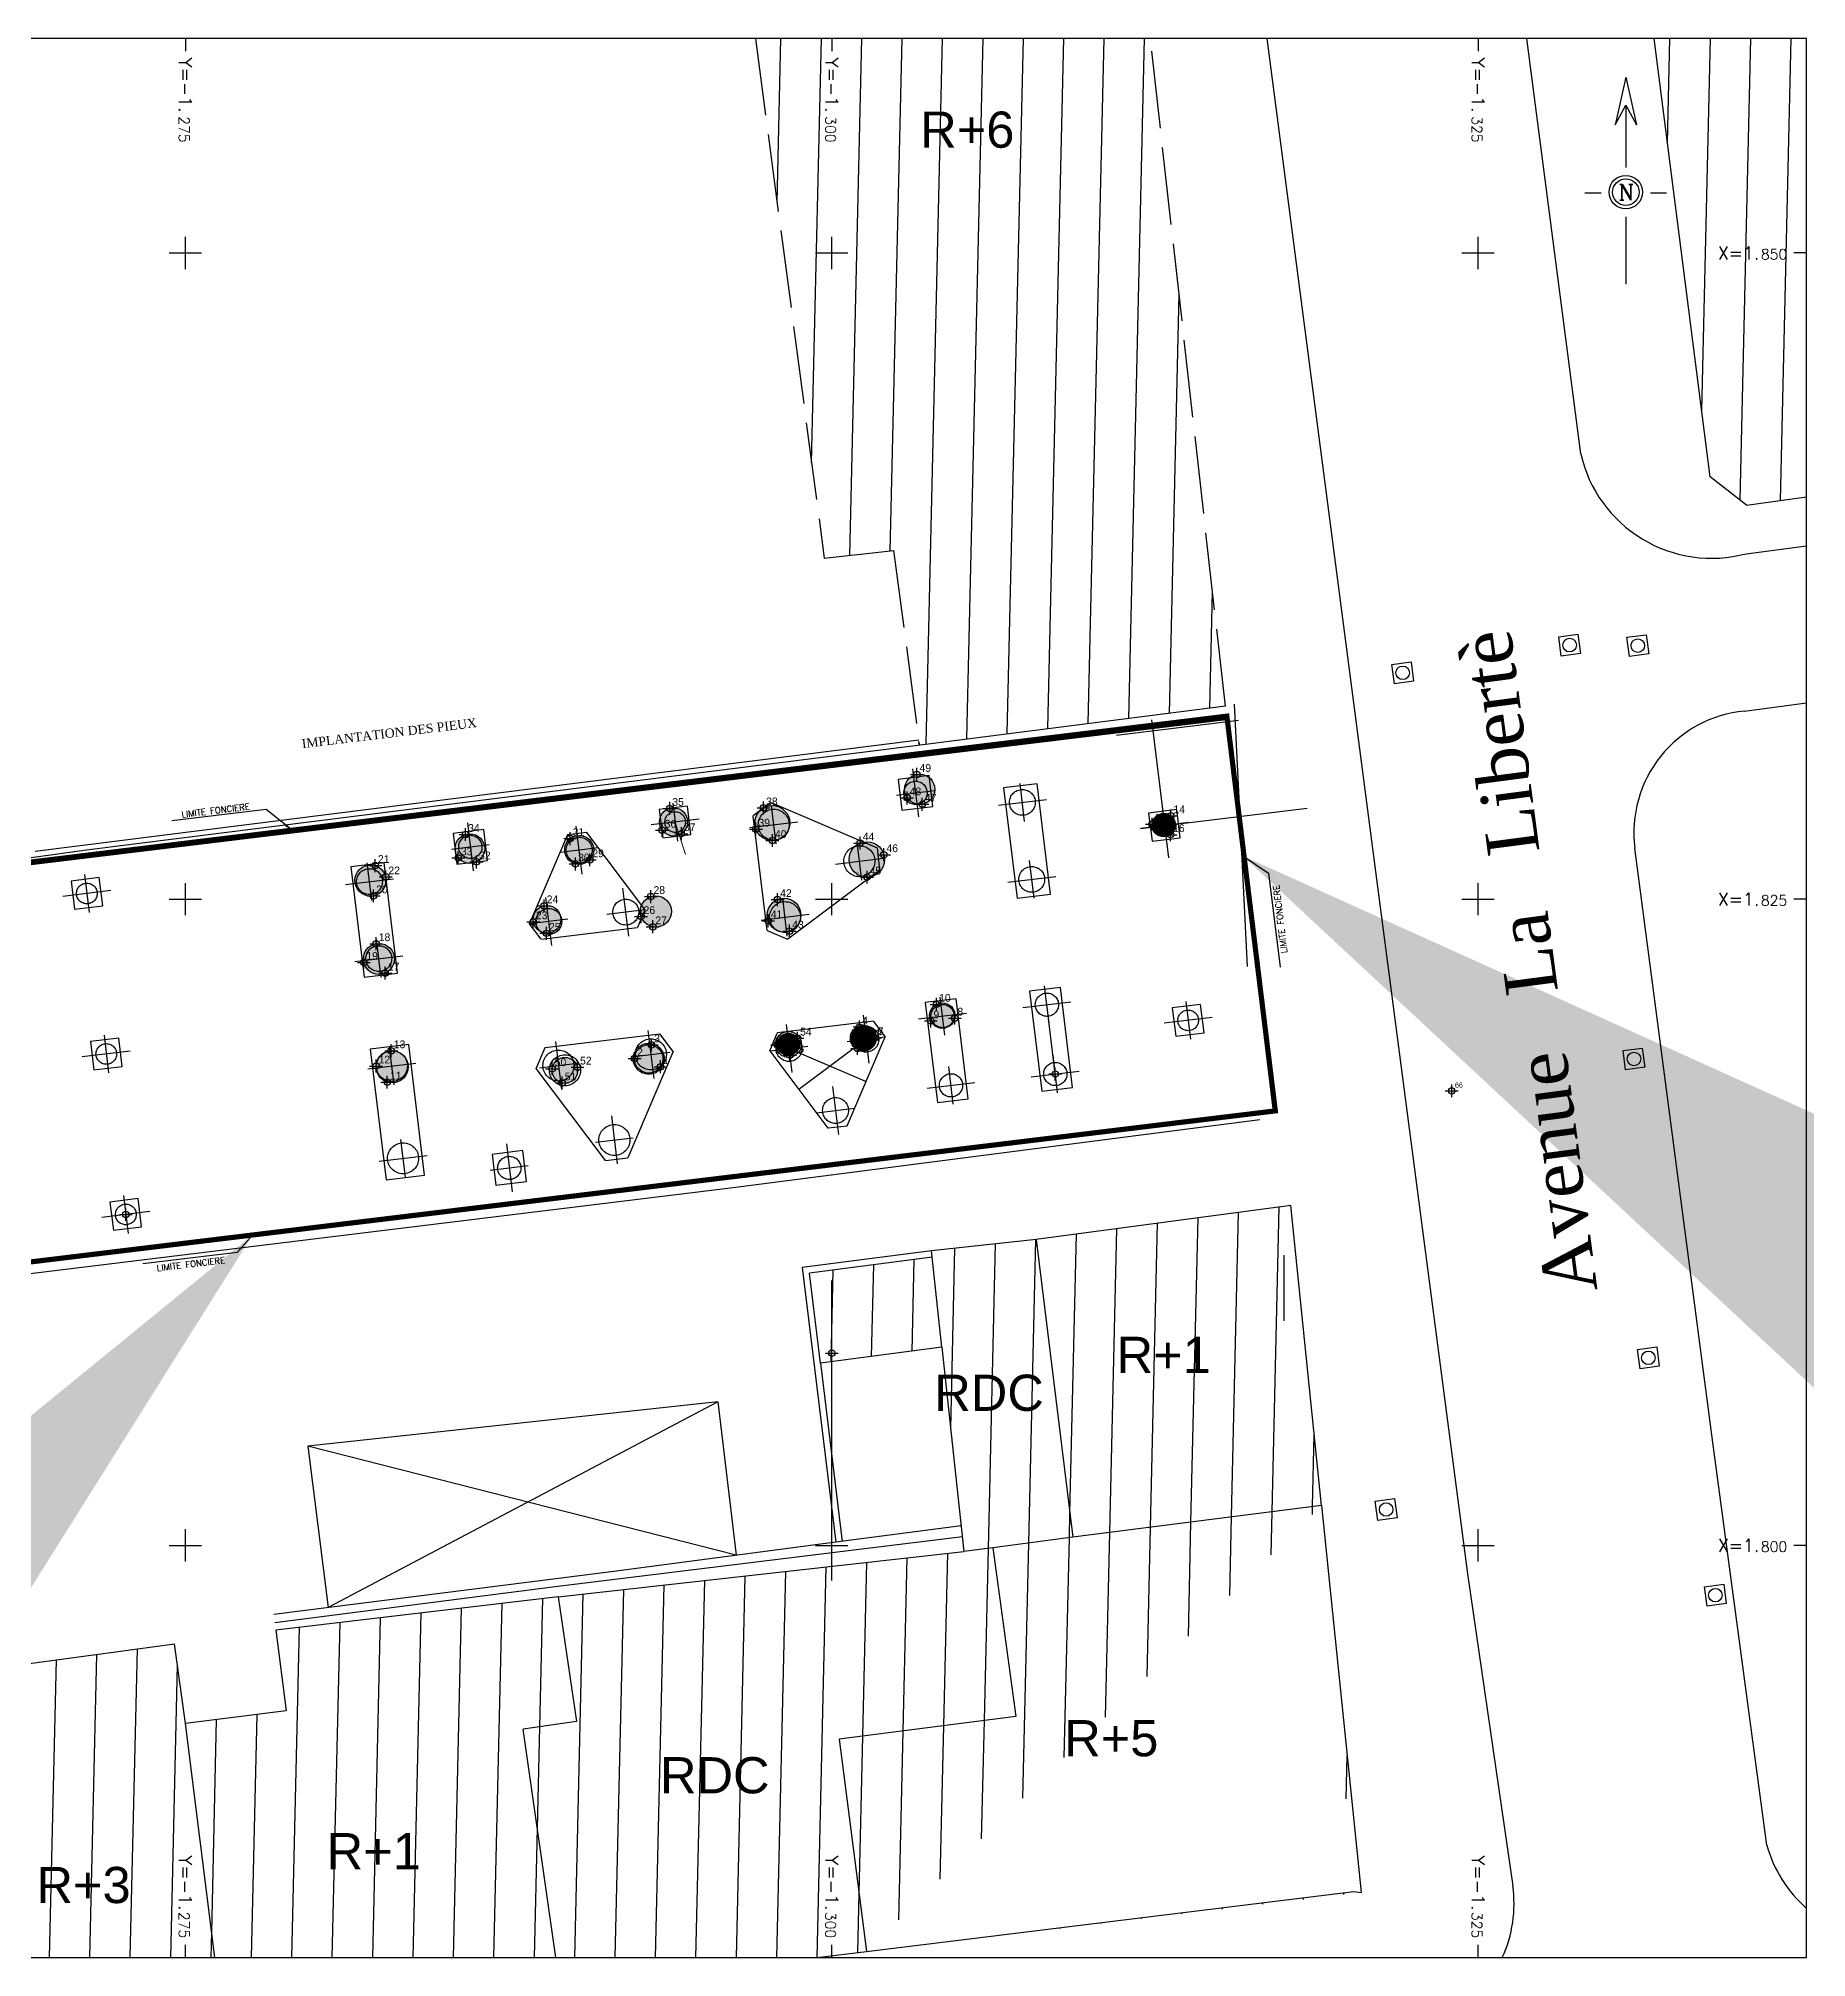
# Model space of a CAD drawing. Header units: millimetres. Extents: x 1233 to 1338, y 1776 to 1858.
# Drawn here: x 1269.3 to 1337.7, y 1784.1 to 1858.3 of the extents above; entities that cross this region are included whole.
import ezdxf
from ezdxf.enums import TextEntityAlignment as Align

# ---------------------------------------------------------------- set-up
doc = ezdxf.new("R2010")
doc.units = ezdxf.units.MM
doc.header["$LTSCALE"] = 2.5
doc.header["$PDMODE"] = 34
doc.header["$PDSIZE"] = 0.25
for name, pattern in [('ACAD_ISO02W100', [15, 12, -3]), ('AXES', [2, 1.25, -0.25, 0.25, -0.25]), ('AXES2', [1.125, 0.75, -0.125, 0.125, -0.125]), ('DASHED', [0.75, 0.5, -0.25])]:
    doc.linetypes.add(name, pattern=pattern)
for name, color, linetype in [('Annotation', 7, 'Continuous'), ('Assiette otc', 1, 'Continuous'), ('axe des pieux', 4, 'AXES2'), ('bordure', 253, 'Continuous'), ('Carroyage(1)', 7, 'Continuous'), ('CARTOUCHE', 2, 'Continuous'), ('charpente', 252, 'Continuous'), ('cloture', 7, 'Continuous'), ('COFFRAGE', 2, 'Continuous'), ('const', 7, 'Continuous'), ('Construction', 7, 'Continuous'), ('cot pieux', 1, 'Continuous'), ('COTATION', 1, 'Continuous'), ('grillage', 252, 'LIMITE2'), ('leve 03072019', 5, 'Continuous'), ('Légende_Horizon_Topo', 7, 'Continuous'), ('MiseEnPage', 7, 'Continuous'), ('Nord', 132, 'Continuous'), ('pieux', 3, 'AXES2'), ('Regard_Eau_Usé', 5, 'Continuous'), ('SEMELLE', 2, 'Continuous'), ('tableau_recap_surface', 7, 'Continuous'), ('TITRE', 3, 'Continuous'), ('TopoJIS', 7, 'Continuous'), ('TopoMat', 4, 'Continuous')]:
    doc.layers.add(name, color=color, linetype=linetype)
doc.layers.add('ARMATURE', color=6, linetype='Continuous', lineweight=50)
doc.layers.add('coordonner', color=3, linetype='Continuous', lineweight=15)
doc.styles.add('NORD', font='complex', dxfattribs={"height": 15})
doc.styles.add('ROMANCSABA', font='romanc.shx')
doc.styles.add('Romans 2.0', font='Romans.shx', dxfattribs={"width": 0.99, "height": 1})
doc.styles.add('ROMANTICSABA', font='romantic.ttf')
doc.styles.add('STANDSABA', font='romans.shx')
doc.styles.add('STYLE2', font='arial.ttf')
doc.linetypes.add('LIMITE2', pattern='A,0.25,-0.1,[132,ltypeshp.shx,S=0.1,R=0,X=-0.1,Y=0],-0.1,1', length=1.45)
doc.dimstyles.new('DETAIL', dxfattribs={"dimtxt": 15, "dimasz": 40, "dimexe": 10, "dimexo": 10, "dimgap": 10, "dimtad": 1, "dimdec": 4, "dimdsep": 46, "dimtxsty": 'STANDSABA', "dimcen": 2.5, "dimdle": 5, "dimclrd": 1, "dimclre": 1, "dimclrt": 3, "dimadec": 0, "dimazin": 0, "dimtfac": 1, "dimtdec": 4, "dimtmove": 0, "dimatfit": 3, "dimfxl": 0, "dimtvp": 1, "dimtolj": 1, "dimtzin": 0, "dimarcsym": 0})
doc.dimstyles.new('valeur X', dxfattribs={"dimtxt": 0.4, "dimasz": 0.3, "dimexe": 0.3, "dimexo": 1, "dimgap": 0.1, "dimtad": 1, "dimdec": 3, "dimrnd": 0.5, "dimdsep": 46, "dimtxsty": 'ROMANTICSABA', "dimcen": 2.5, "dimdle": 5, "dimclrd": 1, "dimclre": 1, "dimclrt": 3, "dimadec": 0, "dimazin": 0, "dimtfac": 1, "dimtdec": 3, "dimtmove": 0, "dimatfit": 3, "dimfxl": 0, "dimtvp": 1, "dimtolj": 1, "dimtzin": 0, "dimarcsym": 0})
pattern_1 = [(88.6695683, (-22929.6595, -88354.8654), (-1.562078779, 0.036278636), [])]

# ---------------------------------------------------------------- blocks, each defined once
blk = doc.blocks.new('Y002')
at = {"color": 0}
for p, q in [((0, 0), (-0.684, -3.078)), ((0, 0), (0.684, -3.078)), ((-1.591671, -7.472417), (-2.641825, -7.472417)), ((2.622944, -7.472417), (1.591671, -7.472417))]:
    blk.add_line(p, q, dxfattribs=at)
for points in [[(-0.684, -3.078), (0.011917, -1.812509), (0.684, -3.078)], [(0.011917, -1.812509), (0.00528, -5.817226)], [(0, -9.002999), (0, -13.338)]]:
    blk.add_lwpolyline(points, dxfattribs=at)
for radius in [1.081499, 0.855]:
    blk.add_circle((0, -7.410108), radius, dxfattribs=at)
at = {"color": 0, "style": 'NORD'}
blk.add_text('N', height=1.026, dxfattribs=at).set_placement((-0.472406, -7.938466))
blk = doc.blocks.new('u003')
at = {"color": 0}
blk.add_lwpolyline([(0, 0.6), (0.6, 0.6), (0.6, 0), (0, 0), (0, 0.6)], dxfattribs=at)
blk.add_circle((0.3, 0.3), 0.21, dxfattribs=at)
blk = doc.blocks.new('TCPOINT')
at = {"color": 0}
blk.add_point((0, 0), dxfattribs=at)
at = {"layer": 'TopoMat'}
blk.add_attdef('MAT', (0.125, 0.125), '', height=0.2, dxfattribs=at)
blk = doc.blocks.new('stres')
at = {"layer": 'leve 03072019', "linetype": 'ByBlock'}
h = blk.add_hatch(color=256, dxfattribs=at)
edge = h.paths.add_edge_path()
edge.add_arc((1303.397, 1829.248), 0.586, 0, 360)
h = blk.add_hatch(color=256, dxfattribs=at)
edge = h.paths.add_edge_path()
edge.add_arc((1293.878, 1827.988), 0.546, 0, 360)
h = blk.add_hatch(color=256, dxfattribs=at)
edge = h.paths.add_edge_path()
edge.add_arc((1297.697, 1827.945), 0.676, 0, 360)
h = blk.add_hatch(color=256, dxfattribs=at)
edge = h.paths.add_edge_path()
edge.add_arc((1312.838, 1827.864), 0.454, 0, 360)
h = blk.add_hatch(color=256, dxfattribs=at)
edge = h.paths.add_edge_path()
edge.add_arc((1286.004, 1826.955), 0.574, 0, 360)
h = blk.add_hatch(color=256, dxfattribs=at)
edge = h.paths.add_edge_path()
edge.add_arc((1290.229, 1826.906), 0.561, 0, 360)
h = blk.add_hatch(color=256, dxfattribs=at)
edge = h.paths.add_edge_path()
edge.add_arc((1301.354, 1826.537), 0.685, 0, 360)
h = blk.add_hatch(color=256, dxfattribs=at)
edge = h.paths.add_edge_path()
edge.add_arc((1282.157, 1825.723), 0.607, 0, 360)
h = blk.add_hatch(color=256, dxfattribs=at)
edge = h.paths.add_edge_path()
edge.add_arc((1293.193, 1824.526), 0.606, 0, 360)
h = blk.add_hatch(color=256, dxfattribs=at)
edge = h.paths.add_edge_path()
edge.add_arc((1288.985, 1824.217), 0.538, 0, 360)
h = blk.add_hatch(color=256, dxfattribs=at)
edge = h.paths.add_edge_path()
edge.add_arc((1298.154, 1824.382), 0.653, 0, 360)
h = blk.add_hatch(color=256, dxfattribs=at)
edge = h.paths.add_edge_path()
edge.add_arc((1282.484, 1822.688), 0.6, 0, 360)
h = blk.add_hatch(color=256, dxfattribs=at)
edge = h.paths.add_edge_path()
edge.add_arc((1304.276, 1820.495), 0.491, 0, 360)
h = blk.add_hatch(color=256, dxfattribs=at)
edge = h.paths.add_edge_path()
edge.add_arc((1301.218, 1819.623), 0.456, 0, 360)
h = blk.add_hatch(color=256, dxfattribs=at)
edge = h.paths.add_edge_path()
edge.add_arc((1282.995, 1818.514), 0.622, 0, 360)
h = blk.add_hatch(color=256, dxfattribs=at)
edge = h.paths.add_edge_path()
edge.add_arc((1292.92, 1818.825), 0.55, 0, 360)
h = blk.add_hatch(color=256, dxfattribs=at)
edge = h.paths.add_edge_path()
edge.add_arc((1298.322, 1819.384), 0.426, 0, 360)
h = blk.add_hatch(color=256, dxfattribs=at)
edge = h.paths.add_edge_path()
edge.add_arc((1289.678, 1818.38), 0.5, 0, 360)
at = {"layer": 'leve 03072019'}
for centre, radius in [((1303.397, 1829.248), 0.586), ((1293.878, 1827.988), 0.546), ((1297.697, 1827.945), 0.676), ((1312.838, 1827.864), 0.454), ((1286.004, 1826.955), 0.574), ((1290.229, 1826.906), 0.561), ((1301.354, 1826.537), 0.685), ((1282.157, 1825.723), 0.607), ((1293.193, 1824.526), 0.606), ((1288.985, 1824.217), 0.538), ((1298.154, 1824.382), 0.653), ((1282.484, 1822.688), 0.6), ((1304.276, 1820.495), 0.491), ((1301.218, 1819.623), 0.456), ((1282.995, 1818.514), 0.622), ((1292.92, 1818.825), 0.55), ((1298.322, 1819.384), 0.426), ((1289.678, 1818.38), 0.5)]:
    blk.add_circle(centre, radius, dxfattribs=at)
at = {"layer": 'pieux', "color": 5, "linetype": 'DASHED', "ltscale": 25}
for centre, radius in [((1298.322, 1819.384), 0.5), ((1301.218, 1819.623), 0.5), ((1292.92, 1818.825), 0.6), ((1289.678, 1818.38), 0.6)]:
    blk.add_circle(centre, radius, dxfattribs=at)
at = {"layer": 'TopoJIS'}
ref = blk.add_blockref('TCPOINT', (1303.293, 1829.825), dxfattribs=at)
ref.add_attrib('MAT', '49', (1303.393, 1829.925), dxfattribs={"layer": 'TopoMat', "height": 0.3})
ref = blk.add_blockref('TCPOINT', (1293.729, 1828.513), dxfattribs=at)
ref.add_attrib('MAT', '35', (1293.829, 1828.613), dxfattribs={"layer": 'TopoMat', "height": 0.3})
ref = blk.add_blockref('TCPOINT', (1297.359, 1828.531), dxfattribs=at)
ref.add_attrib('MAT', '38', (1297.459, 1828.631), dxfattribs={"layer": 'TopoMat', "height": 0.3})
ref = blk.add_blockref('TCPOINT', (1302.913, 1828.918), dxfattribs=at)
ref.add_attrib('MAT', '48', (1303.013, 1829.018), dxfattribs={"layer": 'TopoMat', "height": 0.3})
ref = blk.add_blockref('TCPOINT', (1303.5, 1828.671), dxfattribs=at)
ref.add_attrib('MAT', '47', (1303.6, 1828.771), dxfattribs={"layer": 'TopoMat', "height": 0.3})
ref = blk.add_blockref('TCPOINT', (1293.436, 1827.668), dxfattribs=at)
ref.add_attrib('MAT', '36', (1293.536, 1827.768), dxfattribs={"layer": 'TopoMat', "height": 0.3})
ref = blk.add_blockref('TCPOINT', (1297.063, 1827.71), dxfattribs=at)
ref.add_attrib('MAT', '39', (1297.163, 1827.81), dxfattribs={"layer": 'TopoMat', "height": 0.3})
ref = blk.add_blockref('TCPOINT', (1312.386, 1827.903), dxfattribs=at)
ref.add_attrib('MAT', '15', (1312.486, 1828.003), dxfattribs={"layer": 'TopoMat', "height": 0.3})
ref = blk.add_blockref('TCPOINT', (1313.113, 1828.225), dxfattribs=at)
ref.add_attrib('MAT', '14', (1313.213, 1828.325), dxfattribs={"layer": 'TopoMat', "height": 0.3})
ref = blk.add_blockref('TCPOINT', (1285.834, 1827.503), dxfattribs=at)
ref.add_attrib('MAT', '34', (1285.934, 1827.603), dxfattribs={"layer": 'TopoMat', "height": 0.3})
ref = blk.add_blockref('TCPOINT', (1289.88, 1827.345), dxfattribs=at)
ref.add_attrib('MAT', '31', (1289.98, 1827.445), dxfattribs={"layer": 'TopoMat', "height": 0.3})
ref = blk.add_blockref('TCPOINT', (1294.18, 1827.534), dxfattribs=at)
ref.add_attrib('MAT', '37', (1294.28, 1827.634), dxfattribs={"layer": 'TopoMat', "height": 0.3})
ref = blk.add_blockref('TCPOINT', (1297.704, 1827.269), dxfattribs=at)
ref.add_attrib('MAT', '40', (1297.804, 1827.369), dxfattribs={"layer": 'TopoMat', "height": 0.3})
ref = blk.add_blockref('TCPOINT', (1301.097, 1827.173), dxfattribs=at)
ref.add_attrib('MAT', '44', (1301.197, 1827.273), dxfattribs={"layer": 'TopoMat', "height": 0.3})
ref = blk.add_blockref('TCPOINT', (1313.101, 1827.495), dxfattribs=at)
ref.add_attrib('MAT', '16', (1313.201, 1827.595), dxfattribs={"layer": 'TopoMat', "height": 0.3})
ref = blk.add_blockref('TCPOINT', (1282.344, 1826.301), dxfattribs=at)
ref.add_attrib('MAT', '21', (1282.444, 1826.401), dxfattribs={"layer": 'TopoMat', "height": 0.3})
ref = blk.add_blockref('TCPOINT', (1285.554, 1826.598), dxfattribs=at)
ref.add_attrib('MAT', '33', (1285.654, 1826.698), dxfattribs={"layer": 'TopoMat', "height": 0.3})
ref = blk.add_blockref('TCPOINT', (1286.26, 1826.441), dxfattribs=at)
ref.add_attrib('MAT', '32', (1286.36, 1826.541), dxfattribs={"layer": 'TopoMat', "height": 0.3})
ref = blk.add_blockref('TCPOINT', (1290.089, 1826.363), dxfattribs=at)
ref.add_attrib('MAT', '30', (1290.189, 1826.463), dxfattribs={"layer": 'TopoMat', "height": 0.3})
ref = blk.add_blockref('TCPOINT', (1290.638, 1826.523), dxfattribs=at)
ref.add_attrib('MAT', '29', (1290.738, 1826.623), dxfattribs={"layer": 'TopoMat', "height": 0.3})
ref = blk.add_blockref('TCPOINT', (1302.014, 1826.721), dxfattribs=at)
ref.add_attrib('MAT', '46', (1302.114, 1826.821), dxfattribs={"layer": 'TopoMat', "height": 0.3})
ref = blk.add_blockref('TCPOINT', (1282.748, 1825.861), dxfattribs=at)
ref.add_attrib('MAT', '22', (1282.848, 1825.961), dxfattribs={"layer": 'TopoMat', "height": 0.3})
ref = blk.add_blockref('TCPOINT', (1301.363, 1825.852), dxfattribs=at)
ref.add_attrib('MAT', '45', (1301.463, 1825.952), dxfattribs={"layer": 'TopoMat', "height": 0.3})
ref = blk.add_blockref('TCPOINT', (1282.275, 1825.128), dxfattribs=at)
ref.add_attrib('MAT', '20', (1282.375, 1825.228), dxfattribs={"layer": 'TopoMat', "height": 0.3})
ref = blk.add_blockref('TCPOINT', (1288.873, 1824.743), dxfattribs=at)
ref.add_attrib('MAT', '24', (1288.973, 1824.843), dxfattribs={"layer": 'TopoMat', "height": 0.3})
ref = blk.add_blockref('TCPOINT', (1293.004, 1825.102), dxfattribs=at)
ref.add_attrib('MAT', '28', (1293.104, 1825.202), dxfattribs={"layer": 'TopoMat', "height": 0.3})
ref = blk.add_blockref('TCPOINT', (1297.902, 1824.984), dxfattribs=at)
ref.add_attrib('MAT', '42', (1298.002, 1825.084), dxfattribs={"layer": 'TopoMat', "height": 0.3})
ref = blk.add_blockref('TCPOINT', (1288.455, 1824.125), dxfattribs=at)
ref.add_attrib('MAT', '23', (1288.555, 1824.225), dxfattribs={"layer": 'TopoMat', "height": 0.3})
ref = blk.add_blockref('TCPOINT', (1292.621, 1824.326), dxfattribs=at)
ref.add_attrib('MAT', '26', (1292.721, 1824.426), dxfattribs={"layer": 'TopoMat', "height": 0.3})
ref = blk.add_blockref('TCPOINT', (1293.076, 1823.932), dxfattribs=at)
ref.add_attrib('MAT', '27', (1293.176, 1824.032), dxfattribs={"layer": 'TopoMat', "height": 0.3})
ref = blk.add_blockref('TCPOINT', (1297.538, 1824.166), dxfattribs=at)
ref.add_attrib('MAT', '41', (1297.638, 1824.266), dxfattribs={"layer": 'TopoMat', "height": 0.3})
ref = blk.add_blockref('TCPOINT', (1282.376, 1823.278), dxfattribs=at)
ref.add_attrib('MAT', '18', (1282.476, 1823.378), dxfattribs={"layer": 'TopoMat', "height": 0.3})
ref = blk.add_blockref('TCPOINT', (1288.963, 1823.679), dxfattribs=at)
ref.add_attrib('MAT', '25', (1289.063, 1823.779), dxfattribs={"layer": 'TopoMat', "height": 0.3})
ref = blk.add_blockref('TCPOINT', (1298.368, 1823.765), dxfattribs=at)
ref.add_attrib('MAT', '43', (1298.468, 1823.865), dxfattribs={"layer": 'TopoMat', "height": 0.3})
ref = blk.add_blockref('TCPOINT', (1281.899, 1822.555), dxfattribs=at)
ref.add_attrib('MAT', '19', (1281.999, 1822.655), dxfattribs={"layer": 'TopoMat', "height": 0.3})
ref = blk.add_blockref('TCPOINT', (1282.729, 1822.14), dxfattribs=at)
ref.add_attrib('MAT', '17', (1282.829, 1822.24), dxfattribs={"layer": 'TopoMat', "height": 0.3})
ref = blk.add_blockref('TCPOINT', (1303.83, 1820.289), dxfattribs=at)
ref.add_attrib('MAT', '9', (1303.93, 1820.389), dxfattribs={"layer": 'TopoMat', "height": 0.3})
ref = blk.add_blockref('TCPOINT', (1304.049, 1820.931), dxfattribs=at)
ref.add_attrib('MAT', '10', (1304.149, 1821.031), dxfattribs={"layer": 'TopoMat', "height": 0.3})
ref = blk.add_blockref('TCPOINT', (1304.758, 1820.4), dxfattribs=at)
ref.add_attrib('MAT', '8', (1304.858, 1820.5), dxfattribs={"layer": 'TopoMat', "height": 0.3})
ref = blk.add_blockref('TCPOINT', (1298.674, 1819.624), dxfattribs=at)
ref.add_attrib('MAT', '54', (1298.774, 1819.724), dxfattribs={"layer": 'TopoMat', "height": 0.3})
ref = blk.add_blockref('TCPOINT', (1301.072, 1820.055), dxfattribs=at)
ref.add_attrib('MAT', '4', (1301.172, 1820.155), dxfattribs={"layer": 'TopoMat', "height": 0.3})
ref = blk.add_blockref('TCPOINT', (1301.67, 1819.639), dxfattribs=at)
ref.add_attrib('MAT', '6', (1301.77, 1819.739), dxfattribs={"layer": 'TopoMat', "height": 0.3})
ref = blk.add_blockref('TCPOINT', (1301.674, 1819.636), dxfattribs=at)
ref.add_attrib('MAT', '7', (1301.774, 1819.736), dxfattribs={"layer": 'TopoMat', "height": 0.3})
ref = blk.add_blockref('TCPOINT', (1282.959, 1819.135), dxfattribs=at)
ref.add_attrib('MAT', '13', (1283.059, 1819.235), dxfattribs={"layer": 'TopoMat', "height": 0.3})
ref = blk.add_blockref('TCPOINT', (1292.37, 1818.833), dxfattribs=at)
ref.add_attrib('MAT', '2', (1292.47, 1818.933), dxfattribs={"layer": 'TopoMat', "height": 0.3})
ref = blk.add_blockref('TCPOINT', (1293.03, 1819.363), dxfattribs=at)
ref.add_attrib('MAT', '3', (1293.13, 1819.463), dxfattribs={"layer": 'TopoMat', "height": 0.3})
ref = blk.add_blockref('TCPOINT', (1297.896, 1819.36), dxfattribs=at)
ref.add_attrib('MAT', '53', (1297.996, 1819.46), dxfattribs={"layer": 'TopoMat', "height": 0.3})
ref = blk.add_blockref('TCPOINT', (1298.382, 1818.962), dxfattribs=at)
ref.add_attrib('MAT', '55', (1298.482, 1819.062), dxfattribs={"layer": 'TopoMat', "height": 0.3})
ref = blk.add_blockref('TCPOINT', (1300.992, 1819.228), dxfattribs=at)
ref.add_attrib('MAT', '5', (1301.092, 1819.328), dxfattribs={"layer": 'TopoMat', "height": 0.3})
ref = blk.add_blockref('TCPOINT', (1282.374, 1818.546), dxfattribs=at)
ref.add_attrib('MAT', '12', (1282.474, 1818.646), dxfattribs={"layer": 'TopoMat', "height": 0.3})
ref = blk.add_blockref('TCPOINT', (1289.182, 1818.441), dxfattribs=at)
ref.add_attrib('MAT', '50', (1289.282, 1818.541), dxfattribs={"layer": 'TopoMat', "height": 0.3})
ref = blk.add_blockref('TCPOINT', (1290.163, 1818.504), dxfattribs=at)
ref.add_attrib('MAT', '52', (1290.263, 1818.604), dxfattribs={"layer": 'TopoMat', "height": 0.3})
ref = blk.add_blockref('TCPOINT', (1293.375, 1818.517), dxfattribs=at)
ref.add_attrib('MAT', '1', (1293.475, 1818.617), dxfattribs={"layer": 'TopoMat', "height": 0.3})
ref = blk.add_blockref('TCPOINT', (1282.808, 1817.921), dxfattribs=at)
ref.add_attrib('MAT', '11', (1282.908, 1818.021), dxfattribs={"layer": 'TopoMat', "height": 0.3})
ref = blk.add_blockref('TCPOINT', (1289.571, 1817.892), dxfattribs=at)
ref.add_attrib('MAT', '51', (1289.671, 1817.992), dxfattribs={"layer": 'TopoMat', "height": 0.3})

msp = doc.modelspace()

# ---------------------------------------------------------------- hatches: boundary and pattern name
at = {"layer": 'Légende_Horizon_Topo'}
h = msp.add_hatch(dxfattribs=at)
h.set_pattern_fill('HCOV02', color=8, scale=25, angle=313.66957, style=0)
h.set_pattern_definition(pattern_1)
h.paths.add_polyline_path([(1312.322, 1858.302), (1297.046, 1858.302), (1299.706, 1838.195), (1302.391, 1838.483), (1303.382, 1830.995), (1315.228, 1832.452)])
h = msp.add_hatch(dxfattribs=at)
h.set_pattern_fill('HCOV02', color=8, scale=25, angle=313.66957, style=0)
h.set_pattern_definition(pattern_1)
h.paths.add_polyline_path([(1337.704, 1858.302), (1331.81, 1858.302), (1333.974, 1841.334), (1335.384, 1840.248), (1337.704, 1840.565)])
h = msp.add_hatch(dxfattribs=at)
h.set_pattern_fill('HCOV02', color=8, scale=25, angle=313.66957, style=0)
h.set_pattern_definition(pattern_1)
h.paths.add_polyline_path([(1307.899, 1811.83), (1309.328, 1800.312), (1318.942, 1801.546), (1317.752, 1813.151)])
h = msp.add_hatch(dxfattribs=at)
h.set_pattern_fill('HCOV02', color=8, scale=25, angle=313.66957, style=0)
h.set_pattern_definition(pattern_1)
h.paths.add_polyline_path([(1303.858, 1811.399), (1305.112, 1799.762), (1306.227, 1799.908), (1309.328, 1800.312), (1307.899, 1811.83)])
h = msp.add_hatch(dxfattribs=at)
h.set_pattern_fill('HCOV02', color=8, scale=25, angle=313.66957, style=0)
h.set_pattern_definition(pattern_1)
edge = h.paths.add_edge_path()
edge.add_line((1299.561, 1807.052), (1299.135, 1810.529))
edge.add_line((1304.261, 1807.666), (1299.561, 1807.052))
edge.add_line((1303.885, 1811.15), (1299.135, 1810.529))
edge.add_line((1304.261, 1807.666), (1303.858, 1811.399))
h = msp.add_hatch(dxfattribs=at)
h.set_pattern_fill('HCOV02', color=8, scale=25, angle=313.66957, style=0)
h.set_pattern_definition(pattern_1)
edge = h.paths.add_edge_path()
edge.add_line((1300.288, 1792.499), (1301.346, 1784.289))
edge.add_line((1307.12, 1793.379), (1300.288, 1792.499))
edge.add_line((1318.942, 1801.546), (1309.328, 1800.312))
edge.add_line((1309.328, 1800.312), (1306.227, 1799.908))
edge.add_line((1306.227, 1799.908), (1307.12, 1793.379))
edge.add_line((1318.942, 1801.546), (1320.478, 1786.568))
edge.add_line((1301.346, 1784.289), (1320.197, 1786.607))
h = msp.add_hatch(dxfattribs=at)
h.set_pattern_fill('HCOV02', color=8, scale=25, angle=313.66957, style=0)
h.set_pattern_definition(pattern_1)
h.paths.add_polyline_path([(1289.321, 1784.052), (1299.415, 1784.052), (1301.346, 1784.289), (1300.288, 1792.499), (1307.12, 1793.379), (1306.227, 1799.908), (1305.112, 1799.762), (1289.417, 1798.015), (1290.119, 1793.185), (1288.068, 1792.894)])
h = msp.add_hatch(dxfattribs=at)
h.set_pattern_fill('HCOV02', color=8, scale=25, angle=313.66957, style=0)
h.set_pattern_definition(pattern_1)
h.paths.add_polyline_path([(1276.139, 1784.052), (1289.321, 1784.052), (1288.068, 1792.894), (1290.119, 1793.185), (1289.417, 1798.015), (1278.492, 1796.724), (1278.889, 1793.597), (1275, 1793.103)])
h = msp.add_hatch(dxfattribs=at)
h.set_pattern_fill('HCOV02', color=8, scale=25, angle=313.66957, style=0)
h.set_pattern_definition(pattern_1)
h.paths.add_polyline_path([(1266.126, 1784.052), (1276.139, 1784.052), (1275, 1793.103), (1274.58, 1796.192), (1264.658, 1794.842)])

# ---------------------------------------------------------------- linework, layer by layer
at = {"linetype": 'ByBlock'}
for p, q in [((1315.73, 1831.907), (1311.012, 1831.335)), ((1312.371, 1831.943), (1313.02, 1826.597)), ((1311.939, 1827.738), (1318.392, 1828.521)), ((1317.482, 1811.228), (1317.482, 1808.691)), ((1300, 1798.646), (1300, 1810.244))]:
    msp.add_line(p, q, dxfattribs=at)
for p in [(1308.645, 1818.237), (1272.693, 1812.803), (1300, 1807.431)]:
    msp.add_point(p, dxfattribs=at)
at = {"layer": 'ARMATURE', "linetype": 'AXES', "ltscale": 50}
for p, q in [((1315.255, 1831.961), (1250.209, 1824.065)), ((1317.095, 1816.802), (1315.255, 1831.961)), ((1252.049, 1808.907), (1317.095, 1816.802))]:
    msp.add_line(p, q, dxfattribs=at)
at = {"layer": 'Assiette otc', "const_width": 0.2, "flags": 128}
msp.add_lwpolyline([(1252.049, 1808.907), (1250.186, 1824.138), (1315.28, 1832.079), (1316.043, 1825.866), (1317.155, 1816.809)], close=True, dxfattribs=at)
at = {"layer": 'Assiette otc', "color": 1}
msp.add_circle((1315.277, 1832.079), 1.356641759246149e-11, dxfattribs=at)
at = {"layer": 'axe des pieux', "ltscale": 75}
for p, q in [((1303.124, 1830.04, 0.003), (1303.35, 1828.184, 0.003)), ((1302.504, 1829.023, 0.003), (1303.97, 1829.201, 0.003)), ((1306.442, 1828.632), (1308.298, 1828.857)), ((1307.459, 1828.011), (1307.281, 1829.478)), ((1294.868, 1828.096), (1293.012, 1827.871)), ((1293.851, 1828.716), (1294.029, 1827.25)), ((1297.845, 1827.147), (1297.667, 1828.613)), ((1312.779, 1828.584), (1312.957, 1827.117)), ((1285.905, 1827.95), (1286.131, 1826.094)), ((1290.341, 1825.97), (1290.116, 1827.826)), ((1296.828, 1827.767), (1298.684, 1827.992)), ((1313.796, 1827.963), (1311.94, 1827.738)), ((1285.285, 1826.933), (1286.751, 1827.111)), ((1290.962, 1826.987), (1289.496, 1826.809)), ((1300.14, 1826.356), (1301.996, 1826.581)), ((1301.157, 1825.735), (1300.979, 1827.202)), ((1271.097, 1825.954), (1271.275, 1824.488)), ((1282.206, 1824.946), (1282.028, 1826.412)), ((1306.803, 1825.654), (1308.66, 1825.879)), ((1307.821, 1825.033), (1307.643, 1826.5)), ((1272.114, 1825.334), (1270.258, 1825.109)), ((1281.189, 1825.567), (1283.045, 1825.792)), ((1289.165, 1823.21), (1288.94, 1825.066)), ((1292.144, 1823.571), (1291.918, 1825.427)), ((1292.764, 1824.588), (1291.298, 1824.41)), ((1297.262, 1824.193), (1299.118, 1824.419)), ((1298.279, 1823.573), (1298.101, 1825.039)), ((1289.786, 1824.227), (1288.32, 1824.049)), ((1282.567, 1821.968), (1282.389, 1823.434)), ((1281.55, 1822.589), (1283.406, 1822.814)), ((1308.409, 1820.184), (1308.231, 1821.65)), ((1304.374, 1819.744), (1304.196, 1821.211)), ((1307.392, 1820.804), (1309.248, 1821.03)), ((1313.694, 1821.044), (1313.872, 1819.578)), ((1292.888, 1819.924), (1293.114, 1818.068)), ((1298.23, 1820.151), (1298.455, 1818.295)), ((1301.208, 1820.513), (1301.433, 1818.657)), ((1303.357, 1820.365), (1305.213, 1820.59)), ((1314.711, 1820.423), (1312.855, 1820.198)), ((1271.85, 1819.745), (1272.028, 1818.279)), ((1283.071, 1817.814), (1282.893, 1819.28)), ((1289.315, 1819.491), (1289.54, 1817.635)), ((1297.61, 1819.134), (1299.076, 1819.312)), ((1300.588, 1819.496), (1302.054, 1819.674)), ((1272.867, 1819.125), (1271.011, 1818.899)), ((1282.054, 1818.434), (1283.91, 1818.659)), ((1288.694, 1818.474), (1290.16, 1818.652)), ((1292.268, 1818.907), (1293.734, 1819.085)), ((1304.699, 1817.064), (1304.521, 1818.53)), ((1308.734, 1817.504), (1308.557, 1818.97)), ((1300.032, 1817.753), (1300.257, 1815.897)), ((1303.682, 1817.685), (1305.538, 1817.91)), ((1307.717, 1818.124), (1309.574, 1818.349)), ((1299.412, 1816.736), (1300.878, 1816.914)), ((1291.477, 1816.613), (1291.703, 1814.756)), ((1283.505, 1814.24), (1283.327, 1815.706)), ((1287.413, 1815.531), (1287.638, 1813.675)), ((1290.857, 1815.596), (1292.323, 1815.773)), ((1282.488, 1814.86), (1284.344, 1815.086)), ((1286.792, 1814.514), (1288.259, 1814.692)), ((1272.604, 1813.536), (1272.782, 1812.069)), ((1273.621, 1812.915), (1271.765, 1812.69))]:
    msp.add_line(p, q, dxfattribs=at)
at = {"layer": 'bordure'}
for p, q in [((1316.831, 1858.302), (1321.066, 1825.768)), ((1328.967, 1842.235), (1326.877, 1858.302)), ((1335.368, 1838.366), (1337.704, 1838.673)), ((1335.298, 1832.277), (1337.704, 1832.593)), ((1334.075, 1803.981), (1331.063, 1826.973)), ((1321.066, 1825.768), (1324.591, 1798.893)), ((1336.171, 1788.398), (1334.075, 1803.981)), ((1324.591, 1798.893), (1326.34, 1786.828))]:
    msp.add_line(p, q, dxfattribs=at)
for centre, radius, start, end in [((1334.024, 1843.372), 5.183, 192.66857, 285.02413), ((1335.739, 1827.582), 4.715, 95.36585, 187.42173), ((1341.001, 1789.724), 5.008, 195.35097, 228.83063), ((1321.412, 1786.129), 4.977, 335.33556, 8.08132)]:
    msp.add_arc(centre, radius, start, end, dxfattribs=at)
at = {"layer": 'Carroyage(1)', "linetype": 'ByBlock'}
for p, q in [((1275, 1858.302), (1275, 1857.802)), ((1300, 1858.302), (1300, 1857.802)), ((1325, 1858.302), (1325, 1857.802)), ((1275, 1849.375), (1275, 1850.625)), ((1300, 1849.375), (1300, 1850.625)), ((1325, 1849.375), (1325, 1850.625)), ((1274.375, 1850), (1275.625, 1850)), ((1299.375, 1850), (1300.625, 1850)), ((1324.375, 1850), (1325.625, 1850)), ((1337.704, 1850), (1337.204, 1850)), ((1275, 1824.375), (1275, 1825.625)), ((1300, 1824.375), (1300, 1825.625)), ((1325, 1824.375), (1325, 1825.625)), ((1274.375, 1825), (1275.625, 1825)), ((1299.375, 1825), (1300.625, 1825)), ((1324.375, 1825), (1325.625, 1825)), ((1337.704, 1825), (1337.204, 1825)), ((1275, 1799.375), (1275, 1800.625)), ((1300, 1799.375), (1300, 1800.625)), ((1325, 1799.375), (1325, 1800.625)), ((1274.375, 1800), (1275.625, 1800)), ((1299.375, 1800), (1300.625, 1800)), ((1324.375, 1800), (1325.625, 1800)), ((1337.704, 1800), (1337.204, 1800)), ((1275, 1784.052), (1275, 1784.552)), ((1300, 1784.052), (1300, 1784.552)), ((1325, 1784.052), (1325, 1784.552))]:
    msp.add_line(p, q, dxfattribs=at)
at = {"layer": 'CARTOUCHE', "color": 6, "linetype": 'ByBlock'}
msp.add_line((1308.645, 1818.244), (1308.321, 1820.92), dxfattribs=at)
at = {"layer": 'charpente'}
for p, q in [((1295.592, 1805.559), (1280.523, 1797.594)), ((1296.303, 1799.617), (1279.737, 1803.84))]:
    msp.add_line(p, q, dxfattribs=at)
at = {"layer": 'cloture'}
for p, q in [((1303.362, 1831.151), (1269.19, 1826.843)), ((1303.12, 1830.919), (1271.176, 1826.892)), ((1317.752, 1813.151), (1307.899, 1811.83)), ((1307.899, 1811.83), (1303.858, 1811.399)), ((1307.899, 1811.83), (1309.328, 1800.312)), ((1304.261, 1807.666), (1305.112, 1799.762)), ((1318.942, 1801.546), (1309.328, 1800.312)), ((1305.005, 1800.755), (1300.158, 1800.123)), ((1289.302, 1798.415), (1305.05, 1800.341)), ((1300.158, 1800.123), (1291.566, 1798.995)), ((1309.328, 1800.312), (1306.227, 1799.908)), ((1306.227, 1799.908), (1307.12, 1793.379)), ((1289.417, 1798.015), (1305.112, 1799.762)), ((1291.566, 1798.995), (1278.415, 1797.327)), ((1278.455, 1797.015), (1289.302, 1798.415)), ((1289.417, 1798.015), (1278.492, 1796.724)), ((1289.417, 1798.015), (1290.119, 1793.185)), ((1278.492, 1796.724), (1278.889, 1793.597)), ((1278.889, 1793.597), (1275, 1793.103)), ((1307.12, 1793.379), (1300.288, 1792.499)), ((1300.288, 1792.499), (1301.346, 1784.289))]:
    msp.add_line(p, q, dxfattribs=at)
at = {"layer": 'COFFRAGE', "linetype": 'ByBlock'}
for p, q in [((1301.84, 1819.975), (1298.724, 1817.634)), ((1297.745, 1819.478), (1301.331, 1817.95))]:
    msp.add_line(p, q, dxfattribs=at)
at = {"layer": 'const'}
for p, q in [((1315.227, 1832.463), (1303.12, 1830.919)), ((1271.176, 1826.892), (1254.584, 1824.635))]:
    msp.add_line(p, q, dxfattribs=at)
at = {"layer": 'Construction', "linetype": 'ACAD_ISO02W100', "ltscale": 0.1}
for p, q in [((1297.046, 1858.302), (1299.706, 1838.195)), ((1315.227, 1832.463), (1312.322, 1858.302)), ((1299.706, 1838.195), (1302.391, 1838.483)), ((1302.391, 1838.483), (1303.382, 1830.995))]:
    msp.add_line(p, q, dxfattribs=at)
at = {"layer": 'Construction'}
for p, q in [((1333.974, 1841.334), (1331.81, 1858.302)), ((1335.384, 1840.248), (1333.974, 1841.334)), ((1335.384, 1840.248), (1337.704, 1840.565)), ((1303.392, 1830.954), (1303.369, 1831.097)), ((1318.942, 1801.546), (1317.752, 1813.151)), ((1303.858, 1811.399), (1298.857, 1810.745)), ((1303.885, 1811.15), (1299.135, 1810.529)), ((1304.261, 1807.666), (1303.858, 1811.399)), ((1298.857, 1810.745), (1300.158, 1800.123)), ((1299.561, 1807.052), (1299.135, 1810.529)), ((1304.261, 1807.666), (1299.561, 1807.052)), ((1299.561, 1807.052), (1300.406, 1800.154)), ((1295.592, 1805.559), (1279.737, 1803.84)), ((1295.592, 1805.559), (1296.303, 1799.617)), ((1279.737, 1803.84), (1280.523, 1797.594)), ((1318.942, 1801.546), (1320.478, 1786.568)), ((1306.227, 1799.908), (1305.112, 1799.762)), ((1264.658, 1794.842), (1274.58, 1796.192)), ((1275, 1793.103), (1274.58, 1796.192)), ((1290.119, 1793.185), (1288.068, 1792.894)), ((1276.139, 1784.052), (1275, 1793.103)), ((1289.321, 1784.052), (1288.068, 1792.894)), ((1301.346, 1784.289), (1320.197, 1786.607)), ((1299.415, 1784.052), (1301.346, 1784.289))]:
    msp.add_line(p, q, dxfattribs=at)
at = {"layer": 'Construction', "flags": 128}
msp.add_lwpolyline([(1320.197, 1786.607), (1320.478, 1786.568)], dxfattribs=at)
at = {"layer": 'coordonner'}
msp.add_line((1294.337, 1826.729), (1293.94, 1827.983), dxfattribs=at)
at = {"layer": 'grillage', "ltscale": 0.5}
for p, q in [((1316.083, 1822.391), (1315.578, 1832.548)), ((1296.082, 1813.839), (1316.551, 1816.471)), ((1266.775, 1810.249), (1296.082, 1813.839))]:
    msp.add_line(p, q, dxfattribs=at)
at = {"layer": 'MiseEnPage', "linetype": 'ByBlock', "flags": 128}
msp.add_lwpolyline([(1232.704, 1784.052), (1337.704, 1784.052), (1337.704, 1858.302), (1232.704, 1858.302)], close=True, dxfattribs=at)
at = {"layer": 'pieux', "linetype": 'DASHED', "ltscale": 25}
for centre, radius in [((1303.237, 1829.112, 0.003), 0.45), ((1307.37, 1828.745), 0.5), ((1293.94, 1827.983), 0.4), ((1297.756, 1827.88), 0.6), ((1312.868, 1827.85), 0.4), ((1286.018, 1827.022), 0.45), ((1290.229, 1826.898), 0.5), ((1301.068, 1826.469), 0.6), ((1282.117, 1825.679), 0.5), ((1307.732, 1825.766), 0.5), ((1271.186, 1825.221), 0.4), ((1289.053, 1824.138), 0.5), ((1292.031, 1824.499), 0.5), ((1298.19, 1824.306), 0.6), ((1282.478, 1822.701), 0.5), ((1308.32, 1820.917), 0.45), ((1304.285, 1820.478), 0.45), ((1313.783, 1820.311), 0.4), ((1301.321, 1819.585), 0.5), ((1271.939, 1819.012), 0.4), ((1282.982, 1818.547), 0.6), ((1289.427, 1818.563), 0.6), ((1293.001, 1818.996), 0.6), ((1298.343, 1819.223), 0.5), ((1308.645, 1818.237), 0.45), ((1304.61, 1817.797), 0.45), ((1300.145, 1816.825), 0.5), ((1291.59, 1815.684), 0.6), ((1283.416, 1814.973), 0.6), ((1287.525, 1814.603), 0.45), ((1272.693, 1812.803), 0.4)]:
    msp.add_circle(centre, radius, dxfattribs=at)
at = {"layer": 'SEMELLE', "ltscale": 0.3}
for p, q in [((1296.96, 1828.213), (1296.964, 1828.223)), ((1297.497, 1823.792), (1296.96, 1828.213)), ((1297.647, 1828.736), (1296.964, 1828.223)), ((1297.657, 1828.737), (1301.755, 1826.991)), ((1289.776, 1827.492), (1288.31, 1824.053)), ((1289.784, 1827.498), (1289.776, 1827.492)), ((1289.784, 1827.498), (1290.517, 1827.587)), ((1290.517, 1827.587), (1290.527, 1827.583)), ((1292.772, 1824.595), (1290.527, 1827.583)), ((1301.755, 1826.991), (1301.761, 1826.983)), ((1301.864, 1826.135), (1301.761, 1826.983)), ((1301.86, 1826.125), (1298.299, 1823.45)), ((1301.017, 1826.025), (1301.013, 1826.016)), ((1292.774, 1824.584), (1292.484, 1823.905)), ((1292.772, 1824.595), (1292.774, 1824.584)), ((1288.311, 1824.043), (1288.31, 1824.053)), ((1288.755, 1823.452), (1288.311, 1824.043)), ((1288.765, 1823.448), (1292.476, 1823.899)), ((1292.484, 1823.905), (1292.476, 1823.899)), ((1297.503, 1823.783), (1297.497, 1823.792)), ((1297.503, 1823.783), (1298.289, 1823.449)), ((1301.609, 1820.275), (1297.898, 1819.824)), ((1301.609, 1820.275), (1301.619, 1820.271)), ((1301.619, 1820.271), (1302.062, 1819.68)), ((1288.905, 1819.249), (1288.57, 1818.464)), ((1288.905, 1819.249), (1288.913, 1819.256)), ((1288.913, 1819.256), (1293.335, 1819.792)), ((1293.861, 1819.101), (1293.344, 1819.788)), ((1297.6, 1819.139), (1297.889, 1819.818)), ((1297.601, 1819.128), (1297.6, 1819.139)), ((1297.601, 1819.128), (1299.847, 1816.139)), ((1297.889, 1819.818), (1297.898, 1819.824)), ((1300.598, 1816.231), (1302.064, 1819.67)), ((1302.062, 1819.68), (1302.064, 1819.67)), ((1288.571, 1818.453), (1288.57, 1818.464)), ((1291.247, 1814.893), (1288.571, 1818.453)), ((1293.861, 1819.101), (1292.112, 1814.998)), ((1300.59, 1816.224), (1299.857, 1816.135)), ((1300.59, 1816.224), (1300.598, 1816.231)), ((1299.857, 1816.135), (1299.847, 1816.139)), ((1291.256, 1814.889), (1291.247, 1814.893)), ((1291.256, 1814.889), (1292.104, 1814.991)), ((1292.112, 1814.998), (1292.104, 1814.991))]:
    msp.add_line(p, q, dxfattribs=at)
at = {"layer": 'SEMELLE', "linetype": 'ByBlock', "elevation": 0.003}
msp.add_lwpolyline([(1303.76, 1829.78), (1302.569, 1829.635), (1302.714, 1828.444), (1303.905, 1828.588)], close=True, dxfattribs=at)
at = {"layer": 'SEMELLE', "ltscale": 0.3}
for points in [[(1307.165, 1825.043), (1308.455, 1825.199), (1307.937, 1829.468), (1306.646, 1829.311)], [(1294.42, 1828.596), (1293.328, 1828.463), (1293.46, 1827.371), (1294.552, 1827.504)], [(1313.347, 1828.463), (1312.255, 1828.33), (1312.388, 1827.238), (1313.48, 1827.371)], [(1271.665, 1825.834), (1270.573, 1825.701), (1270.706, 1824.609), (1271.798, 1824.742)], [(1281.911, 1821.978), (1283.202, 1822.134), (1282.684, 1826.403), (1281.393, 1826.246)], [(1308.122, 1817.569), (1309.313, 1817.713), (1308.843, 1821.585), (1307.652, 1821.44)], [(1304.087, 1817.129), (1305.278, 1817.274), (1304.808, 1821.145), (1303.617, 1821.001)], [(1314.263, 1820.923), (1313.171, 1820.791), (1313.304, 1819.699), (1314.396, 1819.831)], [(1272.419, 1819.624), (1271.327, 1819.492), (1271.46, 1818.4), (1272.552, 1818.532)], [(1282.762, 1814.138), (1284.251, 1814.319), (1283.636, 1819.382), (1282.147, 1819.201)], [(1273.173, 1813.415), (1272.081, 1813.282), (1272.213, 1812.19), (1273.305, 1812.323)]]:
    msp.add_lwpolyline(points, close=True, dxfattribs=at)
at = {"layer": 'SEMELLE', "linetype": 'ByBlock'}
for points in [[(1286.541, 1827.69), (1285.35, 1827.545), (1285.495, 1826.354), (1286.686, 1826.498)], [(1288.049, 1815.271), (1286.858, 1815.126), (1287.002, 1813.935), (1288.193, 1814.08)]]:
    msp.add_lwpolyline(points, close=True, dxfattribs=at)

# ---------------------------------------------------------------- block references
at = {"layer": 'leve 03072019'}
msp.add_blockref('stres', (0, 0), dxfattribs=at)
at = {"layer": 'Nord', "color": 7, "xscale": 0.6000000000000306, "yscale": 0.6000000000000227, "zscale": 0.5999999999999737, "rotation": 0.0592420367308175}
msp.add_blockref('Y002', (1330.706, 1856.8), dxfattribs=at)
at = {"layer": 'Regard_Eau_Usé', "color": 7, "xscale": 1.249999999993636, "yscale": 1.249999999993636, "zscale": 1.249999999993636, "rotation": 97.61040153560242}
for p in [(1328.959, 1834.507), (1331.596, 1834.486), (1322.503, 1833.436), (1331.447, 1818.497), (1332.005, 1806.935), (1321.864, 1801.065), (1334.597, 1797.753)]:
    msp.add_blockref('u003', p, dxfattribs=at)
at = {"layer": 'TopoJIS'}
ref = msp.add_blockref('TCPOINT', (1323.976, 1817.584), dxfattribs=at)
ref.add_attrib('MAT', '66', (1324.101, 1817.709), dxfattribs={"layer": 'TopoMat', "color": 7, "height": 0.2})

# ---------------------------------------------------------------- texts
at = {"layer": 'Annotation', "linetype": 'ByBlock', "style": 'Romans 2.0', "width": 0.99}
for s, height, p in [('Y=-1.', 0.5, (1274.75, 1857.552)), ('Y=-1.', 0.5, (1299.75, 1857.552)), ('Y=-1.', 0.5, (1324.75, 1857.552)), ('275', 0.4, (1274.75, 1855.289)), ('300', 0.4, (1299.75, 1855.289)), ('325', 0.4, (1324.75, 1855.289))]:
    msp.add_text(s, height=height, rotation=270, dxfattribs=at).set_placement(p)
for s, height, p in [('X=1.', 0.5, (1335.879, 1849.75)), ('850', 0.4, (1336.954, 1849.75)), ('X=1.', 0.5, (1335.879, 1824.75)), ('825', 0.4, (1336.954, 1824.75)), ('X=1.', 0.5, (1335.879, 1799.75)), ('800', 0.4, (1336.954, 1799.75))]:
    msp.add_text(s, height=height, dxfattribs=at).set_placement(p, align=Align.RIGHT)
for s, height, p in [('Y=-1.', 0.5, (1274.75, 1785.877)), ('Y=-1.', 0.5, (1299.75, 1785.877)), ('Y=-1.', 0.5, (1324.75, 1785.877)), ('275', 0.4, (1274.75, 1784.802)), ('300', 0.4, (1299.75, 1784.802)), ('325', 0.4, (1324.75, 1784.802))]:
    msp.add_text(s, height=height, rotation=270, dxfattribs=at).set_placement(p, align=Align.RIGHT)
at = {"layer": 'Construction', "color": 7, "insert": (1327.632, 1809.624), "char_height": 2, "width": 113.37147, "attachment_point": 1, "rotation": 97.50532, "style": 'STYLE2'}
msp.add_mtext('\\pt66;{\\fTimes New Roman|b0|i0|c0|p18;Avenue   La   Libertè   }', dxfattribs=at)
at = {"layer": 'COTATION', "color": 3, "style": 'ROMANCSABA'}
for rotation, p in [(6.92062, (1276.154, 1828.551)), (96.92062, (1317.224, 1824.215)), (6.92062, (1275.198, 1811.001))]:
    msp.add_text('LIMITE FONCIERE', height=0.24, rotation=rotation, dxfattribs=at).set_placement(p, align=Align.TOP_CENTER)
at = {"layer": 'tableau_recap_surface', "char_height": 1.4, "width": 61.23219, "attachment_point": 1, "style": 'STYLE2'}
for s, insert in [('R+6', (1303.42, 1855.471)), ('R+1', (1311.016, 1808.071)), ('RDC', (1303.964, 1806.605)), ('R+5', (1308.99, 1793.24)), ('RDC', (1293.355, 1791.807)), ('R+1', (1280.462, 1788.869)), ('R+3', (1269.239, 1787.561))]:
    msp.add_mtext(s, dxfattribs=dict(at, insert=insert))
at = {"layer": 'TITRE', "style": 'ROMANTICSABA'}
msp.add_text('IMPLANTATION DES PIEUX', height=0.35, rotation=6.92062, dxfattribs=at).set_placement((1279.522, 1830.84))

# ---------------------------------------------------------------- leaders
at = {"layer": 'cot pieux'}
msp.add_leader([(1279.125, 1827.669), (1278.121, 1828.47), (1274.474, 1828.027)], dimstyle='valeur X', dxfattribs=at)
for points in [[(1315.897, 1826.676), (1316.895, 1826.012), (1317.338, 1822.365)], [(1277.595, 1812.007), (1276.996, 1811.329), (1273.348, 1810.886)]]:
    msp.add_leader(points, dimstyle='DETAIL', override={"dimgap": 10, "dimtad": 0}, dxfattribs=at)

doc.saveas('drawing.dxf')
